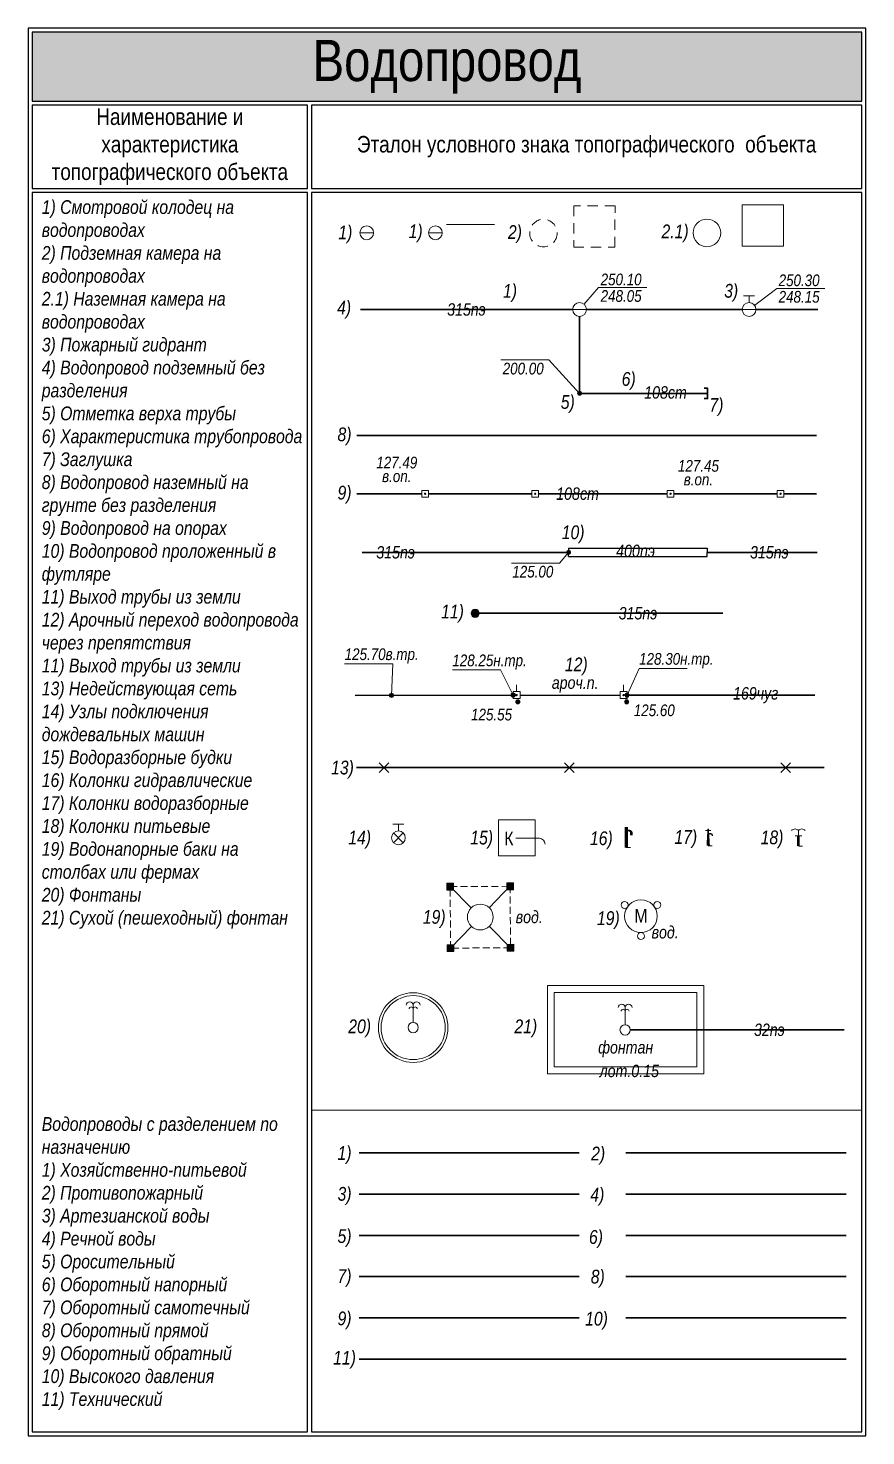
# Model space of a CAD drawing. Header units: metres. Extents: x -331 to 695, y -18 to 691.
# Drawn here: x 64.8 to 125.7, y 404.1 to 506.5 of the extents above; entities that cross this region are included whole.
import ezdxf
from ezdxf.enums import TextEntityAlignment as Align
from ezdxf.lldxf.tags import DXFTag

# ---------------------------------------------------------------- set-up
doc = ezdxf.new("R2010")
doc.units = ezdxf.units.M
for name, pattern in [('СП-1.5х1.0', [2.5, 1.5, -1]), ('СП-2х1', [3, 2, -1]), ('СП_Граница маскировки', [3, 0, -3])]:
    doc.linetypes.add(name, pattern=pattern)
doc.layers.add('03 Инженерно-технические сооружения', color=7, linetype='Continuous', lineweight=20)
for name, color, linetype, lineweight, true_color in [('04 Водопровод', 7, 'Continuous', 30, 0x0000a5), ('06 Ливневая канализация', 7, 'Continuous', 30, 0xa55200), ('07 Дренаж', 7, 'Continuous', 30, 0x7f5f00), ('16 Гидрография', 7, 'Continuous', 20, 0x52a500), ('17 Рельеф', 7, 'Continuous', 15, 0xa55200)]:
    doc.layers.add(name, color=color, linetype=linetype, lineweight=lineweight, true_color=true_color)
doc.styles.add('СП_Д', font='ARIALNI.TTF')
doc.styles.add('СП_Р', font='ARIALN.TTF')
tags = doc.linetypes.add('СП_4.3.1.2', pattern='A,8,-2,3,-1,["B",СП_Д,S=1.8,R=0,X=-0.7,Y=-0.9],-1,3,-2,8,-2', length=30).pattern_tags.tags
tags[10] = DXFTag(74, 10)
tags = doc.linetypes.add('СП_4.3.3.1', pattern='A,8,-2,2.9,-1.6,["Вп",СП_Д,S=1.8,R=0,X=-1.3,Y=-0.9],-1.6,2.9,-2', length=21).pattern_tags.tags
tags[10] = DXFTag(74, 10)
tags = doc.linetypes.add('СП_4.3.3.2', pattern='A,8,-2,2.8,-2.6,["Bпж",СП_Д,S=1.8,R=0,X=-2.5,Y=-0.9],-1.6,2.9,-2', length=21.9).pattern_tags.tags
tags[10] = DXFTag(74, 10)
tags = doc.linetypes.add('СП_4.3.3.3', pattern='A,8,-2,2.9,-1.6,["Ва",СП_Д,S=1.8,R=0,X=-1.3,Y=-0.9],-1.6,2.9,-2', length=21).pattern_tags.tags
tags[10] = DXFTag(74, 10)
tags = doc.linetypes.add('СП_4.3.3.4', pattern='A,8,-2,2.9,-1.6,["Вр",СП_Д,S=1.8,R=0,X=-1.3,Y=-0.9],-1.6,2.9,-2', length=21).pattern_tags.tags
tags[10] = DXFTag(74, 10)
tags = doc.linetypes.add('СП_4.3.3.5', pattern='A,8,-2,3,-2.4,["Bор",СП_Д,S=1.8,R=0,X=-2.3,Y=-0.9],-1.6,3,-2', length=22).pattern_tags.tags
tags[10] = DXFTag(74, 10)
tags = doc.linetypes.add('СП_4.3.3.6.1', pattern='A,8,-2,3,-2.3,["Bон",СП_Д,S=1.8,R=0,X=-2.3,Y=-0.9],-1.6,3,-2', length=21.9).pattern_tags.tags
tags[10] = DXFTag(74, 10)
tags = doc.linetypes.add('СП_4.3.3.6.2', pattern='A,8,-2,3,-2.3,["Bос",СП_Д,S=1.8,R=0,X=-2.3,Y=-0.9],-1.6,3,-2', length=21.9).pattern_tags.tags
tags[10] = DXFTag(74, 10)
tags = doc.linetypes.add('СП_4.3.3.6.3', pattern='A,8,-2,3,-2.3,["Bоп",СП_Д,S=1.8,R=0,X=-2.3,Y=-0.9],-1.6,3,-2', length=21.9).pattern_tags.tags
tags[10] = DXFTag(74, 10)
tags = doc.linetypes.add('СП_4.3.3.6.4', pattern='A,8,-2,3,-2.3,["Bоо",СП_Д,S=1.8,R=0,X=-2.3,Y=-0.9],-1.6,3,-2', length=21.9).pattern_tags.tags
tags[10] = DXFTag(74, 10)
tags = doc.linetypes.add('СП_4.3.3.7', pattern='A,8,-2,2.9,-1.6,["Bд",СП_Д,S=1.8,R=0,X=-1.3,Y=-0.9],-1.6,2.9,-2', length=21).pattern_tags.tags
tags[10] = DXFTag(74, 10)
tags = doc.linetypes.add('СП_4.3.3.8', pattern='A,8,-2,2.6,-1.6,["Bт",СП_Д,S=1.8,R=0,X=-1.3,Y=-0.9],-2.2,2.6,-2', length=21).pattern_tags.tags
tags[10] = DXFTag(74, 10)
tags = doc.linetypes.add('СП_5.4.3.2', pattern='A,12,-1,["B",СП_Д,S=1.8,R=0,X=-0.7,Y=-0.9],-1,12', length=26).pattern_tags.tags
tags[6] = DXFTag(74, 10)

# ---------------------------------------------------------------- blocks, each defined once
blk = doc.blocks.new('*U146')
at = {"color": 0, "linetype": 'СП_Граница маскировки', "lineweight": -2, "ltscale": 10}
blk.add_wipeout([(-0.5, -0.5), (0.5, -0.5), (0.5, 0.5), (-0.5, 0.5)], dxfattribs=at)
at = {"linetype": 'Continuous', "lineweight": -2}
h = blk.add_hatch(color=0, dxfattribs=at)
h.dxf.hatch_style = 1
h.paths.add_polyline_path([(0.1, 0, 1), (-0.1, 0, 1)])
at = {"color": 0, "linetype": 'Continuous', "lineweight": -2}
blk.add_lwpolyline([(-0.5, -0.5), (0.5, -0.5), (0.5, 0.5), (-0.5, 0.5)], close=True, dxfattribs=at)
at = {"color": 0, "linetype": 'Continuous', "lineweight": 0}
blk.add_circle((0, 0), 0.1, dxfattribs=at)
blk = doc.blocks.new('*U449')
at = {"linetype": 'Continuous'}
blk.add_lwpolyline([(-0.5, 0.75), (0, 0.75), (0, -0.75), (-0.5, -0.75)], dxfattribs=at)
blk = doc.blocks.new('СП_Точка')
at = {"linetype": 'Continuous', "lineweight": -2}
h = blk.add_hatch(color=0, dxfattribs=at)
h.dxf.hatch_style = 1
h.paths.add_polyline_path([(-0.15, 0, 1), (0.15, 0, 1)])
at = {"color": 0, "linetype": 'Continuous', "lineweight": 0}
blk.add_circle((0, 0), 0.15, dxfattribs=at)
blk = doc.blocks.new('*U720')
at = {"color": 0, "linetype": 'Continuous', "lineweight": -2, "xscale": 2, "yscale": 2, "zscale": 2}
blk.add_blockref('СП_Точка', (0, 0), dxfattribs=at)
at = {"color": 0, "linetype": 'Continuous', "lineweight": 15, "style": 'СП_Д'}
blk.add_attdef('Z', text='', height=1.7, dxfattribs=at).set_placement((-6.52, -1.01), align=Align.TOP_LEFT)
blk = doc.blocks.new('*U721')
at = {"color": 0, "linetype": 'Continuous', "lineweight": -2, "xscale": 2, "yscale": 2, "zscale": 2}
blk.add_blockref('СП_Точка', (0, 0), dxfattribs=at)
at = {"color": 0, "linetype": 'Continuous', "lineweight": 15, "style": 'СП_Д'}
blk.add_attdef('Z', text='', height=1.7, dxfattribs=at).set_placement((1.32, -0.37), align=Align.TOP_LEFT)
blk = doc.blocks.new('СП_4.5.3')
at = {"linetype": 'Continuous', "lineweight": -2}
blk.add_hatch(color=256, dxfattribs=at).paths.add_polyline_path([(0.6, 0, 1), (-0.6, 0, 1)])
blk.add_circle((0, 0), 0.6, dxfattribs=at)
blk = doc.blocks.new('СП_7.84.1')
at = {"color": 0, "linetype": 'Continuous', "lineweight": -2, "const_width": 0.5}
blk.add_lwpolyline([(0, 0), (0, 3)], dxfattribs=at)
at = {"color": 0, "linetype": 'Continuous', "lineweight": -2}
blk.add_lwpolyline([(0.75, 1.8, 0.4, 0.4, 0), (0.75, 2.1, 0.4, 0.26, 0.4142136), (0.375, 2.475, 0.26, 0.24, 0), (0, 2.475, 0.3, 0.24, 0)], format="xyseb", dxfattribs=at)
blk.add_lwpolyline([(0, 0), (0.6, 0)], dxfattribs=at)
blk = doc.blocks.new('*U446')
at = {"color": 0, "linetype": 'Continuous', "lineweight": -2}
for points in [[(-0.4, 2.25), (0.4, 2.25)], [(0, 0), (0.6, 0)]]:
    blk.add_lwpolyline(points, dxfattribs=at)
blk.add_lwpolyline([(0, 0, 0.5, 0.2, 0), (0, 2.5, 0.2, 0.2, 0)], format="xyseb", dxfattribs=at)
at = {"color": 0, "linetype": 'Continuous', "lineweight": -2, "const_width": 0.2}
blk.add_lwpolyline([(0.62, 1.45, 0.414214), (0.32, 1.75), (0, 1.75)], format="xyb", dxfattribs=at)
blk = doc.blocks.new('СП_7.84.3')
at = {"linetype": 'Continuous', "lineweight": -2}
blk.add_lwpolyline([(-1, 2.25, -0.5), (0, 2.25, -0.5), (1, 2.25)], format="xyb", dxfattribs=at)
blk.add_lwpolyline([(0, 1.5), (0, 2.25)], dxfattribs=at)
at = {"color": 0, "linetype": 'Continuous', "lineweight": -2}
for points in [[(-0.5, 1.5), (0.5, 1.5)], [(0, 0), (0.6, 0)]]:
    blk.add_lwpolyline(points, dxfattribs=at)
blk.add_lwpolyline([(0, 0, 0.4, 0.4, 0), (0, 1.5, 0, 0, 0)], format="xyseb", dxfattribs=at)
blk = doc.blocks.new('СП_7.87')
at = {"linetype": 'Continuous', "lineweight": -2}
for points in [[(0, 3.25, 1), (-1, 3.25, 1)], [(0, 2.75, 0.826178), (-0.6, 2.75, 0.012691)], [(0, 3.25, -1), (1, 3.25, -1)], [(0, 2.75, -0.826178), (0.6, 2.75, -0.012691)]]:
    blk.add_lwpolyline(points, format="xyb", dxfattribs=at)
blk.add_lwpolyline([(0, 0.75), (0, 3.25)], dxfattribs=at)
at = {"linetype": 'СП_Граница маскировки', "lineweight": 0}
blk.add_wipeout([(0.75, 0), (0.65, 0.38), (0.38, 0.65), (0, 0.75), (-0.37, 0.65), (-0.65, 0.38), (-0.75, 0), (-0.65, -0.37), (-0.37, -0.65), (0, -0.75), (0.38, -0.65), (0.65, -0.37)], dxfattribs=at)
at = {"linetype": 'Continuous', "lineweight": -2}
blk.add_circle((0, 0), 0.75, dxfattribs=at)
blk = doc.blocks.new('*U727')
at = {"color": 0, "linetype": 'Continuous', "lineweight": 15, "style": 'СП_Д'}
blk.add_attdef('d-_001', (-3.46, -0.89), '', height=1.8, dxfattribs=at)
blk = doc.blocks.new('*U445')
at = {"color": 0, "linetype": 'СП_Граница маскировки', "lineweight": 0, "ltscale": 10}
blk.add_wipeout([(0, 2), (-1, 1.73), (-1.73, 1), (-2, 0), (-1.73, -1), (-1, -1.73), (0, -2), (1, -1.73), (1.73, -1), (2, 0), (1.73, 1), (1, 1.73)], dxfattribs=at)
at = {"linetype": 'СП-1.5х1.0', "lineweight": -2}
blk.add_circle((0, 0), 2, dxfattribs=at)
blk = doc.blocks.new('СП_4.1.2.1')
at = {"color": 0, "linetype": 'СП_Граница маскировки', "lineweight": 0, "ltscale": 10}
blk.add_wipeout([(0, -1), (0.5, -0.87), (0.87, -0.5), (1, 0), (0.87, 0.5), (0.5, 0.87), (0, 1), (-0.5, 0.87), (-0.87, 0.5), (-1, 0), (-0.87, -0.5), (-0.5, -0.87)], dxfattribs=at)
at = {"color": 0, "linetype": 'Continuous', "lineweight": -2}
blk.add_line((-1, 0), (1, 0), dxfattribs=at)
blk.add_circle((0, 0), 1, dxfattribs=at)
blk = doc.blocks.new('*U729')
at = {"color": 0, "linetype": 'Continuous', "lineweight": 15}
blk.add_line((1.6, 1.2), (8.6, 1.2), dxfattribs=at)
at = {"color": 0, "linetype": 'ByBlock', "lineweight": 15, "style": 'СП_Д'}
for tag, p in [('Z', (2, 3.25)), ('Z1', (2, 0.85)), ('Z2', (2, -1.15)), ('Z3', (2, -3.15)), ('Z4', (2, -5.15))]:
    blk.add_attdef(tag, text='', height=1.7, dxfattribs=at).set_placement(p, align=Align.TOP_LEFT)
at = {"color": 0, "linetype": 'Continuous', "lineweight": -2}
blk.add_blockref('СП_4.1.2.1', (0, 0), dxfattribs=at)
blk = doc.blocks.new('*U448')
at = {"color": 0, "linetype": 'СП_Граница маскировки', "lineweight": 0, "ltscale": 10}
blk.add_wipeout([(0, 0), (6, -0.01), (6.01, 5.99), (0.01, 6)], dxfattribs=at)
at = {"linetype": 'СП-1.5х1.0', "lineweight": -2}
blk.add_lwpolyline([(0, 0), (6, -0.01), (6.01, 5.99), (0.01, 6)], close=True, dxfattribs=at)
blk = doc.blocks.new('СП_2.1')
at = {"color": 0, "style": 'СП_Р'}
blk.add_attdef('КЖ', text='', height=2, dxfattribs=at).set_placement((0, 0), align=Align.CENTER)
blk = doc.blocks.new('*U648')
at = {"color": 0, "linetype": 'Continuous', "lineweight": -2, "style": 'СП_Д'}
blk.add_attdef('d-_001', (-2.84, -0.89), '', height=1.8, dxfattribs=at)
blk = doc.blocks.new('*U438')
at = {"color": 0, "linetype": 'СП_Граница маскировки', "lineweight": 0, "ltscale": 10}
blk.add_wipeout([(0, -1), (0.5, -0.87), (0.87, -0.5), (1, 0), (0.87, 0.5), (0.5, 0.87), (0, 1), (-0.5, 0.87), (-0.87, 0.5), (-1, 0), (-0.87, -0.5), (-0.5, -0.87)], dxfattribs=at)
at = {"color": 0, "linetype": 'Continuous', "lineweight": -2}
for points in [[(-0.8, 2), (0.8, 2)], [(0.71, 0.71), (-0.71, -0.71)], [(-0.71, 0.71), (0.71, -0.71)], [(0, 1), (0, 2)]]:
    blk.add_lwpolyline(points, dxfattribs=at)
blk.add_circle((0, 0), 1, dxfattribs=at)
blk = doc.blocks.new('СП_3.30.1.2')
at = {"linetype": 'Continuous', "lineweight": -2}
h = blk.add_hatch(color=0, dxfattribs=at)
h.dxf.hatch_style = 1
h.paths.add_polyline_path([(0.5, 0.5), (-0.5, 0.5), (-0.5, -0.5), (0.5, -0.5)])
at = {"color": 0, "linetype": 'Continuous', "lineweight": -2}
blk.add_lwpolyline([(-0.5, -0.5), (0.5, -0.5), (0.5, 0.5), (-0.5, 0.5)], close=True, dxfattribs=at)
blk = doc.blocks.new('*U447')
at = {"color": 0, "linetype": 'СП-2х1', "lineweight": -2, "ltscale": 0.5}
blk.add_lwpolyline([(0.05, -8.94), (0, 0), (8.72, 0.05), (8.77, -8.89)], close=True, dxfattribs=at)
at = {"color": 0, "linetype": 'Continuous', "lineweight": -2, "rotation": 270.3346950447628}
for p in [(0, 0), (8.72, 0.05), (0.05, -8.94), (8.77, -8.89)]:
    blk.add_blockref('СП_3.30.1.2', p, dxfattribs=at)
blk = doc.blocks.new('*U801')
at = {"color": 0, "linetype": 'Continuous', "lineweight": 15}
for p in [(-6.83, 4.6), (0, 0)]:
    blk.add_line(p, (0.17, 4.6), dxfattribs=at)
at = {"color": 0, "linetype": 'Continuous', "lineweight": -2, "xscale": 2, "yscale": 2, "zscale": 2}
blk.add_blockref('СП_Точка', (0, 0), dxfattribs=at)
at = {"color": 0, "linetype": 'Continuous', "lineweight": 15, "style": 'СП_Д'}
for tag, p in [('Z', (-6.53, 8.85)), ('Z1', (-6.53, 6.85))]:
    blk.add_attdef(tag, text='', height=1.7, dxfattribs=at).set_placement(p, align=Align.TOP_LEFT)
blk = doc.blocks.new('*U440')
at = {"color": 0, "linetype": 'СП_Граница маскировки', "lineweight": 0, "ltscale": 10}
blk.add_wipeout([(0, 2), (-1, 1.73), (-1.73, 1), (-2, 0), (-1.73, -1), (-1, -1.73), (0, -2), (1, -1.73), (1.73, -1), (2, 0), (1.73, 1), (1, 1.73)], dxfattribs=at)
at = {"linetype": 'Continuous', "lineweight": -2}
blk.add_circle((0, 0), 2, dxfattribs=at)
blk = doc.blocks.new('*U248')
at = {"color": 0, "linetype": 'СП_Граница маскировки', "lineweight": 0, "ltscale": 10}
blk.add_wipeout([(0, 0), (6, 0), (6, 6), (0, 6)], dxfattribs=at)
at = {"linetype": 'Continuous', "lineweight": -2}
blk.add_lwpolyline([(0, 0), (6, 0), (6, 6), (0, 6)], close=True, dxfattribs=at)
blk = doc.blocks.new('*U464')
at = {"color": 0, "linetype": 'СП_Граница маскировки', "lineweight": -2, "ltscale": 10}
blk.add_wipeout([(-0.5, -0.5), (0.5, -0.5), (0.5, 0.5), (-0.5, 0.5)], dxfattribs=at)
at = {"linetype": 'Continuous', "lineweight": -2}
h = blk.add_hatch(color=0, dxfattribs=at)
h.dxf.hatch_style = 1
h.paths.add_polyline_path([(0.1, 0, 1), (-0.1, 0, 1)])
at = {"color": 0, "linetype": 'Continuous', "lineweight": -2}
blk.add_lwpolyline([(-0.5, -0.5), (0.5, -0.5), (0.5, 0.5), (-0.5, 0.5)], close=True, dxfattribs=at)
at = {"color": 0, "linetype": 'Continuous', "lineweight": 15}
blk.add_lwpolyline([(0, 0.5), (0, 1.5)], dxfattribs=at)
at = {"color": 0, "linetype": 'Continuous', "lineweight": 0}
blk.add_circle((0, 0), 0.1, dxfattribs=at)
blk = doc.blocks.new('*U802')
at = {"color": 0, "linetype": 'Continuous', "lineweight": 15}
for p in [(-8.84, 3.66), (0, 0)]:
    blk.add_line(p, (-1.84, 3.66), dxfattribs=at)
at = {"color": 0, "linetype": 'Continuous', "lineweight": -2, "xscale": 2, "yscale": 2, "zscale": 2}
blk.add_blockref('СП_Точка', (0, 0), dxfattribs=at)
at = {"color": 0, "linetype": 'Continuous', "lineweight": 15, "style": 'СП_Д'}
for tag, p in [('Z', (-8.54, 7.91)), ('Z1', (-8.54, 5.91))]:
    blk.add_attdef(tag, text='', height=1.7, dxfattribs=at).set_placement(p, align=Align.TOP_LEFT)
blk = doc.blocks.new('*U803')
at = {"color": 0, "linetype": 'Continuous', "lineweight": 15}
for p, q in [((0, 0), (1.74, 3.88)), ((1.74, 3.88), (8.74, 3.88))]:
    blk.add_line(p, q, dxfattribs=at)
at = {"color": 0, "linetype": 'Continuous', "lineweight": -2, "xscale": 2, "yscale": 2, "zscale": 2}
blk.add_blockref('СП_Точка', (0, 0), dxfattribs=at)
at = {"color": 0, "linetype": 'Continuous', "lineweight": 15, "style": 'СП_Д'}
for tag, p in [('Z', (2.04, 8.13)), ('Z1', (2.04, 6.13))]:
    blk.add_attdef(tag, text='', height=1.7, dxfattribs=at).set_placement(p, align=Align.TOP_LEFT)
blk = doc.blocks.new('*U748')
at = {"color": 7, "linetype": 'Continuous', "lineweight": 15}
blk.add_line((-11.47, 4.87), (-4.47, 4.87), dxfattribs=at)
at = {"color": 0, "linetype": 'Continuous', "lineweight": 15}
blk.add_line((0, 0), (-4.47, 4.87), dxfattribs=at)
at = {"color": 7, "linetype": 'Continuous', "lineweight": -2, "xscale": 2, "yscale": 2, "zscale": 2}
blk.add_blockref('СП_Точка', (0, 0), dxfattribs=at)
at = {"color": 0, "linetype": 'Continuous', "lineweight": 15, "style": 'СП_Д'}
for tag, p in [('Z', (-11.07, 4.47)), ('Z1', (-11.07, 2.47))]:
    blk.add_attdef(tag, text='', height=1.7, dxfattribs=at).set_placement(p, align=Align.TOP_LEFT)
blk = doc.blocks.new('*U730')
at = {"color": 0, "linetype": 'Continuous', "lineweight": 15}
for p, q in [((0, 0), (2.77, 3.18)), ((2.77, 3.18), (9.77, 3.18))]:
    blk.add_line(p, q, dxfattribs=at)
at = {"color": 0, "linetype": 'ByBlock', "lineweight": 15, "style": 'СП_Д'}
for tag, p in [('Z', (3.17, 5.23)), ('Z1', (3.17, 2.83)), ('Z2', (3.17, 0.83)), ('Z3', (3.17, -1.17)), ('Z4', (3.17, -3.17))]:
    blk.add_attdef(tag, text='', height=1.7, dxfattribs=at).set_placement(p, align=Align.TOP_LEFT)
at = {"color": 0, "linetype": 'Continuous', "lineweight": -2}
blk.add_blockref('СП_4.1.2.1', (0, 0), dxfattribs=at)
blk = doc.blocks.new('*U642')
at = {"color": 0, "linetype": 'Continuous', "lineweight": -2}
for p, q in [((0, 0), (4.02, 3.07)), ((4.02, 3.07), (11.02, 3.07))]:
    blk.add_line(p, q, dxfattribs=at)
for points in [[(-0.8, 2), (0.8, 2)], [(0, 1), (0, 2)]]:
    blk.add_lwpolyline(points, dxfattribs=at)
at = {"color": 0, "linetype": 'Continuous', "lineweight": -2, "style": 'СП_Д'}
for tag, p in [('Z', (4.42, 5.12)), ('Z1', (4.42, 2.72)), ('Z2', (4.42, 0.72)), ('Z3', (4.42, -1.28)), ('Z4', (4.42, -3.28))]:
    blk.add_attdef(tag, text='', height=1.7, dxfattribs=at).set_placement(p, align=Align.TOP_LEFT)
at = {"color": 0, "linetype": 'Continuous', "lineweight": -2, "ltscale": 0.5}
blk.add_blockref('СП_4.1.2.1', (0, 0), dxfattribs=at)
blk = doc.blocks.new('*U746')
at = {"color": 0, "linetype": 'Continuous', "lineweight": 15}
blk.add_line((0, 0), (-1.3, -1.56), dxfattribs=at)
at = {"color": 7, "linetype": 'Continuous', "lineweight": 15}
blk.add_line((-8.3, -1.56), (-1.3, -1.56), dxfattribs=at)
at = {"color": 7, "linetype": 'Continuous', "lineweight": -2, "xscale": 2, "yscale": 2, "zscale": 2}
blk.add_blockref('СП_Точка', (0, 0), dxfattribs=at)
at = {"color": 0, "linetype": 'Continuous', "lineweight": 15, "style": 'СП_Д'}
for tag, p in [('Z', (-7.9, -1.96)), ('Z1', (-7.9, -3.96))]:
    blk.add_attdef(tag, text='', height=1.7, dxfattribs=at).set_placement(p, align=Align.TOP_LEFT)
blk = doc.blocks.new('*U467')
at = {"color": 1, "linetype": 'Continuous'}
for points in [[(-0.708, 0.708), (0.708, -0.708)], [(0.708, 0.708), (-0.708, -0.708)]]:
    blk.add_lwpolyline(points, dxfattribs=at)

msp = doc.modelspace()

# ---------------------------------------------------------------- hatches: boundary and pattern name
at = {"ltscale": 0.5, "true_color": 0xc2d5ff}
h = msp.add_hatch(color=254, dxfattribs=at)
h.dxf.hatch_style = 1
h.paths.add_polyline_path([(65.1, 501.19), (125.4, 501.19), (125.4, 506.19), (65.1, 506.19)])

# ---------------------------------------------------------------- linework, layer by layer
at = {"ltscale": 0.5}
for points in [[(65.1, 501.19), (125.4, 501.19), (125.4, 506.19), (65.1, 506.19)], [(65.1, 494.84), (85.1, 494.84), (85.1, 500.89), (65.1, 500.89)], [(85.4, 494.84), (125.4, 494.84), (125.4, 500.89), (85.4, 500.89)], [(65.1, 404.42), (85.1, 404.42), (85.1, 494.54), (65.1, 494.54)]]:
    msp.add_lwpolyline(points, close=True, dxfattribs=at)
at = {"color": 253, "lineweight": 20, "ltscale": 0.5}
msp.add_lwpolyline([(125.4, 427.81), (85.4, 427.81)], dxfattribs=at)
at = {"layer": '03 Инженерно-технические сооружения', "color": 0, "linetype": 'Continuous', "lineweight": 20, "ltscale": 0.5}
for points in [[(97, 442.51), (95.48, 444.06)], [(99.84, 444.11), (98.32, 442.53)], [(97.02, 441.17), (95.51, 439.59)], [(99.87, 439.61), (98.33, 441.17)]]:
    msp.add_lwpolyline(points, dxfattribs=at)
for centre, radius in [((97.67, 441.85), 0.941), ((108.16, 442.73), 0.25), ((109.35, 441.91), 1.19), ((110.54, 442.73), 0.25), ((109.35, 440.47), 0.25)]:
    msp.add_circle(centre, radius, dxfattribs=at)
at = {"layer": '04 Водопровод', "linetype": 'BYBLOCK', "lineweight": -2, "ltscale": 0.5}
for p, q in [((104.09, 468.67), (104.09, 468.37)), ((104.09, 468.67), (114.17, 468.67)), ((104.09, 468.07), (104.09, 468.37)), ((104.09, 468.07), (114.17, 468.07)), ((114.17, 468.67), (114.17, 468.37)), ((114.17, 468.07), (114.17, 468.37))]:
    msp.add_line(p, q, dxfattribs=at)
at = {"layer": '04 Водопровод', "linetype": 'СП_4.3.1.2', "ltscale": 0.5, "flags": 128}
for points in [[(122.21, 486.03), (117.21, 486.03), (88.96, 486.03)], [(104.89, 486.03), (104.89, 479.93), (114.2, 479.93)], [(104.09, 468.37), (89.09, 468.37)], [(122.17, 468.37), (114.17, 468.37)], [(97.3, 463.94), (115.3, 463.94)], [(88.67, 452.72), (122.67, 452.72)]]:
    msp.add_lwpolyline(points, dxfattribs=at)
at = {"layer": '04 Водопровод', "linetype": 'СП_5.4.3.2', "ltscale": 0.5}
for points in [[(88.69, 476.87), (122.11, 476.87)], [(88.69, 472.63), (122.11, 472.63)], [(88.57, 457.96), (108.09, 457.99), (121.99, 457.99)]]:
    msp.add_lwpolyline(points, dxfattribs=at)
at = {"layer": '04 Водопровод', "color": 0, "lineweight": 20, "ltscale": 0.5}
msp.add_lwpolyline([(99, 448.92), (101.65, 448.92), (101.65, 446.3), (99, 446.3)], close=True, dxfattribs=at)
msp.add_lwpolyline([(100.26, 447.58), (101.97, 447.58, -0.383251), (102.38, 447.16)], format="xyb", dxfattribs=at)
at = {"layer": '04 Водопровод', "linetype": 'СП_4.3.3.1', "ltscale": 0.5}
msp.add_lwpolyline([(88.87, 424.7), (104.87, 424.7)], dxfattribs=at)
at = {"layer": '04 Водопровод', "linetype": 'СП_4.3.3.2', "ltscale": 0.5}
msp.add_lwpolyline([(108.26, 424.7), (124.26, 424.7)], dxfattribs=at)
at = {"layer": '04 Водопровод', "linetype": 'СП_4.3.3.3', "ltscale": 0.5}
msp.add_lwpolyline([(88.87, 421.7), (104.87, 421.7)], dxfattribs=at)
at = {"layer": '04 Водопровод', "linetype": 'СП_4.3.3.4', "ltscale": 0.5}
msp.add_lwpolyline([(108.26, 421.7), (124.26, 421.7)], dxfattribs=at)
at = {"layer": '04 Водопровод', "linetype": 'СП_4.3.3.5', "ltscale": 0.5}
msp.add_lwpolyline([(88.87, 418.7), (104.87, 418.7)], dxfattribs=at)
at = {"layer": '04 Водопровод', "linetype": 'СП_4.3.3.6.1', "ltscale": 0.5}
msp.add_lwpolyline([(108.26, 418.7), (124.26, 418.7)], dxfattribs=at)
at = {"layer": '04 Водопровод', "linetype": 'СП_4.3.3.6.2', "ltscale": 0.5}
msp.add_lwpolyline([(88.87, 415.7), (104.87, 415.7)], dxfattribs=at)
at = {"layer": '04 Водопровод', "linetype": 'СП_4.3.3.6.3', "ltscale": 0.5}
msp.add_lwpolyline([(108.26, 415.7), (124.26, 415.7)], dxfattribs=at)
at = {"layer": '04 Водопровод', "linetype": 'СП_4.3.3.6.4', "ltscale": 0.5}
msp.add_lwpolyline([(88.87, 412.7), (104.87, 412.7)], dxfattribs=at)
at = {"layer": '04 Водопровод', "linetype": 'СП_4.3.3.7', "ltscale": 0.5}
msp.add_lwpolyline([(108.26, 412.7), (124.26, 412.7)], dxfattribs=at)
at = {"layer": '04 Водопровод', "linetype": 'СП_4.3.3.8', "ltscale": 0.5}
msp.add_lwpolyline([(88.87, 409.7), (124.26, 409.7)], dxfattribs=at)
at = {"layer": '06 Ливневая канализация', "linetype": 'CONTINUOUS', "lineweight": 20, "ltscale": 0.5}
for p, q in [((108.24, 436.87), (102.55, 436.87)), ((102.55, 436.87), (102.55, 430.45)), ((108.24, 436.37), (103.05, 436.37)), ((103.05, 436.37), (103.05, 430.95)), ((113.92, 436.87), (108.24, 436.87)), ((113.42, 436.37), (108.24, 436.37)), ((113.42, 430.95), (113.42, 436.37)), ((113.92, 430.45), (113.92, 436.87)), ((102.55, 430.45), (113.92, 430.45)), ((103.05, 430.95), (113.42, 430.95))]:
    msp.add_line(p, q, dxfattribs=at)
at = {"layer": '16 Гидрография', "color": 0, "linetype": 'Continuous', "lineweight": 20, "ltscale": 0.5}
msp.add_circle((92.79, 433.81), 2.33, dxfattribs=at)

# ---------------------------------------------------------------- block references
at = {"layer": '03 Инженерно-технические сооружения', "color": 0, "linetype": 'Continuous', "lineweight": 20, "ltscale": 0.5, "xscale": 0.5, "yscale": 0.5, "zscale": 0.5}
msp.add_blockref('*U447', (95.48, 444.06), dxfattribs=at)
at = {"layer": '03 Инженерно-технические сооружения', "color": 0, "linetype": 'Continuous', "lineweight": 20, "ltscale": 2, "xscale": 0.5, "yscale": 0.5, "zscale": 0.5}
msp.add_blockref('СП_2.1', (109.35, 441.44), dxfattribs=at).add_auto_attribs({'КЖ': 'М'})
at = {"layer": '04 Водопровод', "color": 0, "linetype": 'Continuous', "lineweight": 20, "xscale": 0.5, "yscale": 0.5, "zscale": 0.5}
for p in [(96.68, 486.03), (91.53, 468.37), (118.7, 468.37), (109.15, 463.94)]:
    msp.add_blockref('*U648', p, dxfattribs=at).add_auto_attribs({'d-_001': '315пэ'})
at = {"layer": '04 Водопровод', "color": 0, "linetype": 'Continuous', "lineweight": 20}
ref = msp.add_blockref('*U748', (104.89, 479.93), dxfattribs=dict(at, xscale=0.5, yscale=0.5, zscale=0.5))
ref.add_attrib('Z_001', '200.00', (99.3, 481.31), dxfattribs={"layer": '0', "color": 0, "linetype": 'Continuous', "lineweight": 15, "height": 0.85, "style": 'СП_Д'})
ref = msp.add_blockref('*U648', (111.96, 479.99), dxfattribs=dict(at, xscale=0.4999999999999983, yscale=0.4999999999999983, zscale=0.4999999999999983, rotation=0.0004109625929701204))
ref.add_attrib('d-_001', '108', (109.59, 479.55), dxfattribs={"layer": '0', "color": 0, "linetype": 'Continuous', "lineweight": -2, "height": 0.9, "rotation": 0.0004, "style": 'СП_Д'})
ref.add_attrib('d-_002', 'ст', (111.31, 479.55), dxfattribs={"layer": '0', "color": 0, "linetype": 'Continuous', "lineweight": -2, "height": 0.9, "rotation": 0.0004, "style": 'СП_Д'})
at = {"layer": '04 Водопровод', "color": 0, "linetype": 'Continuous', "lineweight": 20, "xscale": 0.4999999999999968, "yscale": 0.4999999999999968, "zscale": 0.4999999999999968, "rotation": 0.000594273461753184}
msp.add_blockref('*U449', (114.2, 479.93), dxfattribs=at)
at = {"layer": '04 Водопровод', "color": 0, "linetype": 'Continuous', "lineweight": 20}
ref = msp.add_blockref('*U648', (105.56, 472.63), dxfattribs=dict(at, xscale=0.4999999999999998, yscale=0.4999999999999998, zscale=0.4999999999999998, rotation=0.003534582768879828))
ref.add_attrib('d-_001', '108', (103.19, 472.19), dxfattribs={"layer": '0', "color": 0, "linetype": 'Continuous', "lineweight": -2, "height": 0.9, "rotation": 0.0035, "style": 'СП_Д'})
ref.add_attrib('d-_002', 'ст', (104.92, 472.19), dxfattribs={"layer": '0', "color": 0, "linetype": 'Continuous', "lineweight": -2, "height": 0.9, "rotation": 0.0035, "style": 'СП_Д'})
ref = msp.add_blockref('*U648', (108.96, 468.48), dxfattribs=dict(at, xscale=0.4999999999999998, yscale=0.4999999999999998, zscale=0.4999999999999998, rotation=0.003534582768879828))
ref.add_attrib('d-_001', '400', (107.55, 468.03), dxfattribs={"layer": '0', "color": 0, "linetype": 'Continuous', "lineweight": -2, "height": 0.9, "rotation": 0.0035, "style": 'СП_Д'})
ref.add_attrib('d-_002', 'пэ', (109.28, 468.03), dxfattribs={"layer": '0', "color": 0, "linetype": 'Continuous', "lineweight": -2, "height": 0.9, "rotation": 0.0035, "style": 'СП_Д'})
ref = msp.add_blockref('*U746', (104.09, 468.37), dxfattribs=dict(at, xscale=0.5, yscale=0.5, zscale=0.5))
ref.add_attrib('Z_001', '125.00', (100, 466.54), dxfattribs={"layer": '0', "color": 0, "linetype": 'Continuous', "lineweight": 15, "height": 0.85, "style": 'СП_Д'})
at = {"layer": '04 Водопровод', "color": 0, "linetype": 'Continuous', "lineweight": 20, "ltscale": 0.5, "xscale": 0.5, "yscale": 0.5, "zscale": 0.5}
msp.add_blockref('СП_4.5.3', (97.3, 463.94), dxfattribs=at)
at = {"layer": '04 Водопровод', "color": 0, "linetype": 'Continuous', "lineweight": 20}
ref = msp.add_blockref('*U801', (91.22, 457.97), dxfattribs=dict(at, xscale=0.5, yscale=0.5, zscale=0.5))
ref.add_attrib('Z1_001', '125.70в.тр.', (87.81, 460.54), dxfattribs={"layer": '0', "color": 0, "linetype": 'Continuous', "lineweight": 15, "height": 0.85, "style": 'СП_Д'})
ref = msp.add_blockref('*U648', (117.75, 457.99), dxfattribs=dict(at, xscale=0.4999999999999997, yscale=0.4999999999999997, zscale=0.4999999999999997))
ref.add_attrib('d-_001', '169чуг', (116.05, 457.67), dxfattribs={"layer": '0', "color": 0, "linetype": 'Continuous', "lineweight": -2, "height": 0.9, "style": 'СП_Д'})
at = {"layer": '04 Водопровод', "color": 0, "linetype": 'Continuous', "ltscale": 0.5, "xscale": 0.5, "yscale": 0.5, "zscale": 0.5}
for p in [(90.67, 452.72), (104.15, 452.72), (119.87, 452.72)]:
    msp.add_blockref('*U467', p, dxfattribs=at)
at = {"layer": '04 Водопровод', "color": 0, "linetype": 'Continuous', "lineweight": 20, "xscale": 0.5, "yscale": 0.5, "zscale": 0.5}
for name, p in [('СП_7.84.1', (108.28, 446.9)), ('*U446', (114.24, 447.03)), ('СП_7.84.3', (120.8, 447.01))]:
    msp.add_blockref(name, p, dxfattribs=at)
at = {"layer": '04 Водопровод', "color": 0, "linetype": 'Continuous', "lineweight": 20, "ltscale": 2, "xscale": 0.5, "yscale": 0.5, "zscale": 0.5}
msp.add_blockref('СП_2.1', (99.75, 447.06), dxfattribs=at).add_auto_attribs({'КЖ': 'К'})
at = {"layer": '04 Водопровод', "color": 0, "linetype": 'Continuous', "lineweight": 20}
ref = msp.add_blockref('*U648', (118.7, 433.64), dxfattribs=dict(at, xscale=0.5, yscale=0.5, zscale=0.5))
ref.add_attrib('d-_001', '32пэ', (117.57, 433.2), dxfattribs={"layer": '0', "color": 0, "linetype": 'Continuous', "lineweight": -2, "height": 0.9, "style": 'СП_Д'})
at = {"layer": '07 Дренаж', "color": 0, "linetype": 'Continuous', "lineweight": 20}
ref = msp.add_blockref('*U727', (108.51, 430.65), dxfattribs=dict(at, xscale=0.4999999999999999, yscale=0.4999999999999999, zscale=0.4999999999999999))
ref.add_attrib('d-_001', 'лот.0.15', (106.35, 430.21), dxfattribs={"layer": '0', "color": 0, "linetype": 'Continuous', "lineweight": 15, "height": 0.9, "style": 'СП_Д'})
at = {"layer": '17 Рельеф', "color": 0, "linetype": 'Continuous', "lineweight": 20, "ltscale": 0.5}
ref = msp.add_blockref('*U720', (100.4, 457.5), dxfattribs=dict(at, xscale=0.5, yscale=0.5, zscale=0.5))
ref.add_attrib('Z_001', '125.55', (97, 456.15), dxfattribs={"layer": '0', "color": 0, "linetype": 'Continuous', "lineweight": 15, "height": 0.85, "style": 'СП_Д'})
ref = msp.add_blockref('*U721', (108.31, 457.5), dxfattribs=dict(at, xscale=0.5, yscale=0.5, zscale=0.5))
ref.add_attrib('Z_001', '125.60', (108.83, 456.46), dxfattribs={"layer": '0', "color": 0, "linetype": 'Continuous', "lineweight": 15, "height": 0.85, "style": 'СП_Д'})

# ---------------------------------------------------------------- texts
at = {"color": 7, "lineweight": 13, "attachment_point": 5, "style": 'СП_Р'}
for s, insert, char_height, width in [('Водопровод', (95.25, 503.69), 3, 60.3), ('Наименование и характеристика топографического объекта', (75.1, 497.87), 1.2, 20), ('Эталон условного знака топографического  объекта ', (105.4, 497.87), 1.2, 40)]:
    msp.add_mtext(s, dxfattribs=dict(at, insert=insert, char_height=char_height, width=width))
at = {"color": 7, "ltscale": 0.5, "insert": (65.79, 493.98), "char_height": 1, "width": 19.0121, "attachment_point": 1, "style": 'СП_Д'}
msp.add_mtext('1) Смотровой колодец на водопроводах\\P2) Подземная камера на водопроводах\\P2.1) Наземная камера на водопроводах\\P3) Пожарный гидрант\\P4) Водопровод подземный без разделения\\P5) Отметка верха трубы\\P6) Характеристика трубопровода\\P7) Заглушка\\P8) Водопровод наземный на грунте без разделения\\P9) Водопровод на опорах\\P10) Водопровод проложенный в футляре\\P11) Выход трубы из земли\\P12) Арочный переход водопровода через препятствия\\P11) Выход трубы из земли\\P13) Недействующая сеть \\P14) Узлы подключения дождевальных машин\\P15) Водоразборные будки\\P16) Колонки гидравлические\\P17) Колонки водоразборные\\P18) Колонки питьевые\\P19) Водонапорные баки на столбах или фермах\\P20) Фонтаны \\P21) Сухой (пешеходный) фонтан\\P\\P\\P\\P\\P\\P\\P\\P\\PВодопроводы с разделением по назначению\\P1) Хозяйственно-питьевой\\P2) Противопожарный\\P3) Артезианской воды\\P4) Речной воды\\P5) Оросительный\\P6) Оборотный напорный\\P7) Оборотный самотечный\\P8) Оборотный прямой\\P9) Оборотный обратный\\P10) Высокого давления\\P11) Технический', dxfattribs=at)
at = {"color": 212, "lineweight": 13, "true_color": 0xe000e0, "char_height": 1, "width": 1, "attachment_point": 5, "style": 'СП_Д'}
for s, insert in [('1)', (87.86, 491.49)), ('2)', (100.19, 491.51)), ('2.1)', (111.83, 491.56)), ('1)', (99.83, 487.23)), ('3)', (115.91, 487.24)), ('4)', (87.77, 486.02)), ('6)', (108.46, 480.83)), ('5)', (104.03, 479.16)), ('7)', (114.84, 478.94)), ('8)', (87.8, 476.8)), ('9)', (87.8, 472.56)), ('10)', (104.42, 469.68)), ('11)', (95.65, 463.92)), ('13)', (87.65, 452.57)), ('14)', (88.9, 447.48)), ('15)', (97.77, 447.48)), ('16)', (106.47, 447.43)), ('17)', (112.61, 447.52)), ('18)', (118.88, 447.49)), ('19)', (94.32, 441.71)), ('19)', (106.98, 441.62)), ('20)', (88.9, 433.75)), ('21)', (100.98, 433.75)), ('1)', (87.8, 424.54)), ('2)', (106.24, 424.5)), ('3)', (87.8, 421.57)), ('4)', (106.18, 421.51)), ('5)', (87.8, 418.5)), ('6)', (106.08, 418.43)), ('7)', (87.8, 415.59)), ('8)', (106.21, 415.55)), ('9)', (87.8, 412.51)), ('10)', (106.12, 412.49)), ('11)', (87.8, 409.65))]:
    msp.add_mtext(s, dxfattribs=dict(at, insert=insert))
at = {"layer": '03 Инженерно-технические сооружения', "color": 0, "linetype": 'Continuous', "lineweight": 20, "ltscale": 0.5, "char_height": 0.9, "attachment_point": 5, "style": 'СП_Д'}
for insert in [(101.23, 441.85), (111.11, 440.74)]:
    msp.add_mtext('вод.', dxfattribs=dict(at, insert=insert))
at = {"layer": '04 Водопровод', "color": 0, "linetype": 'Continuous', "lineweight": 20, "ltscale": 0.5, "char_height": 0.85, "attachment_point": 5, "line_spacing_factor": 0.7, "style": 'СП_Д'}
for s, insert in [('127.49\\Pв.оп. ', (91.6, 474.4)), ('127.45\\Pв.оп. ', (113.53, 474.16))]:
    msp.add_mtext(s, dxfattribs=dict(at, insert=insert))
at = {"layer": '16 Гидрография', "color": 0, "linetype": 'Continuous', "lineweight": 20, "ltscale": 0.5, "insert": (108.24, 432.24), "char_height": 0.9, "attachment_point": 5, "style": 'СП_Д'}
msp.add_mtext('фонтан', dxfattribs=at)

# ---------------------------------------------------------------- next in the draw order: texts
at = {"layer": '04 Водопровод', "color": 0, "linetype": 'Continuous', "lineweight": 20, "ltscale": 0.5, "insert": (104.57, 458.76), "char_height": 0.9, "attachment_point": 5, "style": 'СП_Д', "bg_fill": 3, "box_fill_scale": 1, "bg_fill_color": 256, "bg_fill_transparency": 0}
msp.add_mtext('ароч.п.', dxfattribs=at)

# ---------------------------------------------------------------- next in the draw order: linework, layer by layer
at = {"color": 0, "linetype": 'Continuous', "ltscale": 0.5}
msp.add_lwpolyline([(64.8, 404.12), (125.7, 404.12), (125.7, 506.49), (64.8, 506.49)], close=True, dxfattribs=at)
at = {"ltscale": 0.5}
msp.add_lwpolyline([(85.4, 404.42), (125.4, 404.42), (125.4, 494.54), (85.4, 494.54)], close=True, dxfattribs=at)

# ---------------------------------------------------------------- next in the draw order: texts
at = {"color": 212, "lineweight": 13, "true_color": 0xe000e0, "insert": (104.65, 460.07), "char_height": 1, "width": 1, "attachment_point": 5, "style": 'СП_Д'}
msp.add_mtext('12)', dxfattribs=at)

# ---------------------------------------------------------------- next in the draw order: block references
at = {"layer": '04 Водопровод', "color": 0, "linetype": 'Continuous', "lineweight": 20, "ltscale": 0.5, "xscale": 0.5, "yscale": 0.5, "zscale": 0.5}
for name, p in [('*U448', (104.46, 490.57)), ('*U248', (116.72, 490.64)), ('*U445', (102.26, 491.59)), ('*U440', (114.15, 491.6)), ('СП_4.1.2.1', (89.41, 491.61)), ('*U729', (94.41, 491.61))]:
    msp.add_blockref(name, p, dxfattribs=at)
at = {"layer": '04 Водопровод', "color": 0, "linetype": 'Continuous', "lineweight": 20, "ltscale": 0.5}
ref = msp.add_blockref('*U730', (104.89, 486.03), dxfattribs=dict(at, xscale=0.5, yscale=0.5, zscale=0.5))
ref.add_attrib('Z_001', '250.10', (106.42, 487.79), dxfattribs={"layer": '0', "color": 0, "linetype": 'ByBlock', "lineweight": 15, "height": 0.85, "style": 'СП_Д'})
ref.add_attrib('Z1_001', '248.05', (106.42, 486.59), dxfattribs={"layer": '0', "color": 0, "linetype": 'ByBlock', "lineweight": 15, "height": 0.85, "style": 'СП_Д'})
at = {"layer": '04 Водопровод', "color": 0, "linetype": 'Continuous', "lineweight": 20}
ref = msp.add_blockref('*U642', (117.21, 486.03), dxfattribs=dict(at, xscale=0.5, yscale=0.5, zscale=0.5))
ref.add_attrib('Z_001', '250.30', (119.36, 487.73), dxfattribs={"layer": '0', "color": 0, "linetype": 'Continuous', "lineweight": -2, "height": 0.85, "style": 'СП_Д'})
ref.add_attrib('Z1_001', '248.15', (119.36, 486.53), dxfattribs={"layer": '0', "color": 0, "linetype": 'Continuous', "lineweight": -2, "height": 0.85, "style": 'СП_Д'})
at = {"layer": '04 Водопровод', "color": 0, "linetype": 'Continuous', "lineweight": 20, "xscale": 0.5, "yscale": 0.5, "zscale": 0.5}
for name, p in [('*U146', (93.66, 472.63)), ('*U146', (101.66, 472.63)), ('*U146', (111.5, 472.63)), ('*U146', (119.5, 472.63)), ('*U464', (100.31, 457.99)), ('*U464', (108.09, 457.99)), ('*U438', (91.72, 447.61))]:
    msp.add_blockref(name, p, dxfattribs=at)
at = {"layer": '16 Гидрография', "color": 0, "linetype": 'Continuous', "lineweight": 20, "xscale": 0.5, "yscale": 0.5, "zscale": 0.5}
for p in [(92.79, 433.81), (108.2, 433.64)]:
    msp.add_blockref('СП_7.87', p, dxfattribs=at)

# ---------------------------------------------------------------- next in the draw order: linework, layer by layer
at = {"layer": '04 Водопровод', "linetype": 'СП_4.3.1.2', "ltscale": 0.5, "flags": 128}
msp.add_lwpolyline([(108.57, 433.64), (124.12, 433.64)], dxfattribs=at)
at = {"layer": '16 Гидрография', "color": 0, "linetype": 'Continuous', "lineweight": 20, "ltscale": 0.5}
msp.add_circle((92.79, 433.81), 2.53, dxfattribs=at)

# ---------------------------------------------------------------- next in the draw order: block references
at = {"layer": '04 Водопровод', "color": 0, "linetype": 'Continuous', "lineweight": 20}
ref = msp.add_blockref('*U802', (100.06, 457.99), dxfattribs=dict(at, xscale=0.5, yscale=0.5, zscale=0.5))
ref.add_attrib('Z1_001', '128.25н.тр.', (95.64, 460.09), dxfattribs={"layer": '0', "color": 0, "linetype": 'Continuous', "lineweight": 15, "height": 0.85, "style": 'СП_Д'})
ref = msp.add_blockref('*U803', (108.34, 457.99), dxfattribs=dict(at, xscale=0.5, yscale=0.5, zscale=0.5))
ref.add_attrib('Z1_001', '128.30н.тр.', (109.22, 460.2), dxfattribs={"layer": '0', "color": 0, "linetype": 'Continuous', "lineweight": 15, "height": 0.85, "style": 'СП_Д'})

# ---------------------------------------------------------------- next in the draw order: texts
at = {"color": 212, "lineweight": 13, "true_color": 0xe000e0, "insert": (92.97, 491.57), "char_height": 1, "width": 1, "attachment_point": 5, "style": 'СП_Д'}
msp.add_mtext('1)', dxfattribs=at)

doc.saveas('drawing.dxf')
